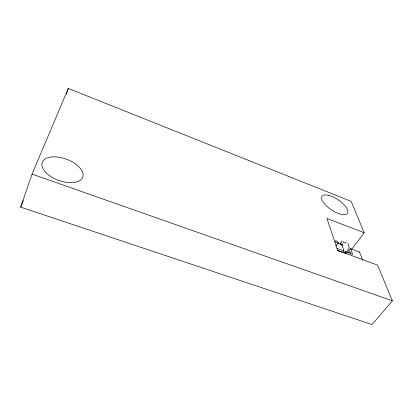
<?xml version="1.0" encoding="UTF-8"?>
<svg xmlns="http://www.w3.org/2000/svg" width="413" height="413" viewBox="0 0 413 413"><rect width="100%" height="100%" fill="white"/><g stroke="black" fill="none" stroke-linecap="round" stroke-linejoin="round"><path stroke-width="0.62" d="M364.168 232.746L326.9 218.42L337.72 250.433L377.575 265.141L392.35 300.824L371.999 324.566L20.65 207.13L32.059 174.105L68.279 88.434L351.174 201.368L364.168 232.746L351.53 249.447M66.142 94.51L68.279 88.434M20.65 207.13L23.365 200.604M335.831 246.225L338.257 242.921M340.864 244.558A2.137 1.043 -69.4 0 1 341.84 244.93L343.967 250.975L342.8 252.534L337.395 250.536M344.23 253.21L345.397 251.656L352.681 254.351L350.632 248.781A0.532 0.268 -69.3 0 0 350.219 248.832L347.916 251.889A2.142 1.074 -69.5 0 1 347.318 252.451M346.109 252.276L348.34 249.318A2.545 1.27 -69.3 0 0 349.006 246.458L347.906 243.458M348.784 252.72L349.553 251.703A0.537 0.268 -69.5 0 1 349.966 251.656L350.849 254.078M32.059 174.105L392.35 300.824M336.75 248.306L343.967 250.975M337.896 243.149L341.453 244.475M350.534 248.667L359.455 251.992M362.697 260.247L359.558 252.106A0.532 0.274 -69.3 0 0 359.134 252.152M345.397 251.656L346.182 253.866M341.215 240.949L342.274 243.944A2.555 1.244 -69.3 0 1 342.047 245.854M340.085 242.483L340.715 244.284M346.079 242.524A2.024 0.867 35.3 0 1 344.788 242.823A2.024 0.867 35.3 0 1 342.847 241.316M328.541 195.323L325.785 194.926A15.296 6.066 33.7 0 0 329.78 208.715A15.296 6.066 33.7 0 0 347.891 211.327A15.296 6.066 33.7 0 0 328.541 195.323M45.874 172.546A21.574 11.29 20 0 0 81.387 179.304A21.574 11.29 20 0 0 60.117 157.441A21.574 11.29 20 0 0 45.874 172.546M335.635 241.734A1.673 0.728 35.2 0 0 338.108 243.045A1.673 0.728 35.2 0 0 336.905 241.13A1.673 0.728 35.2 0 0 335.635 241.734"/></g></svg>
